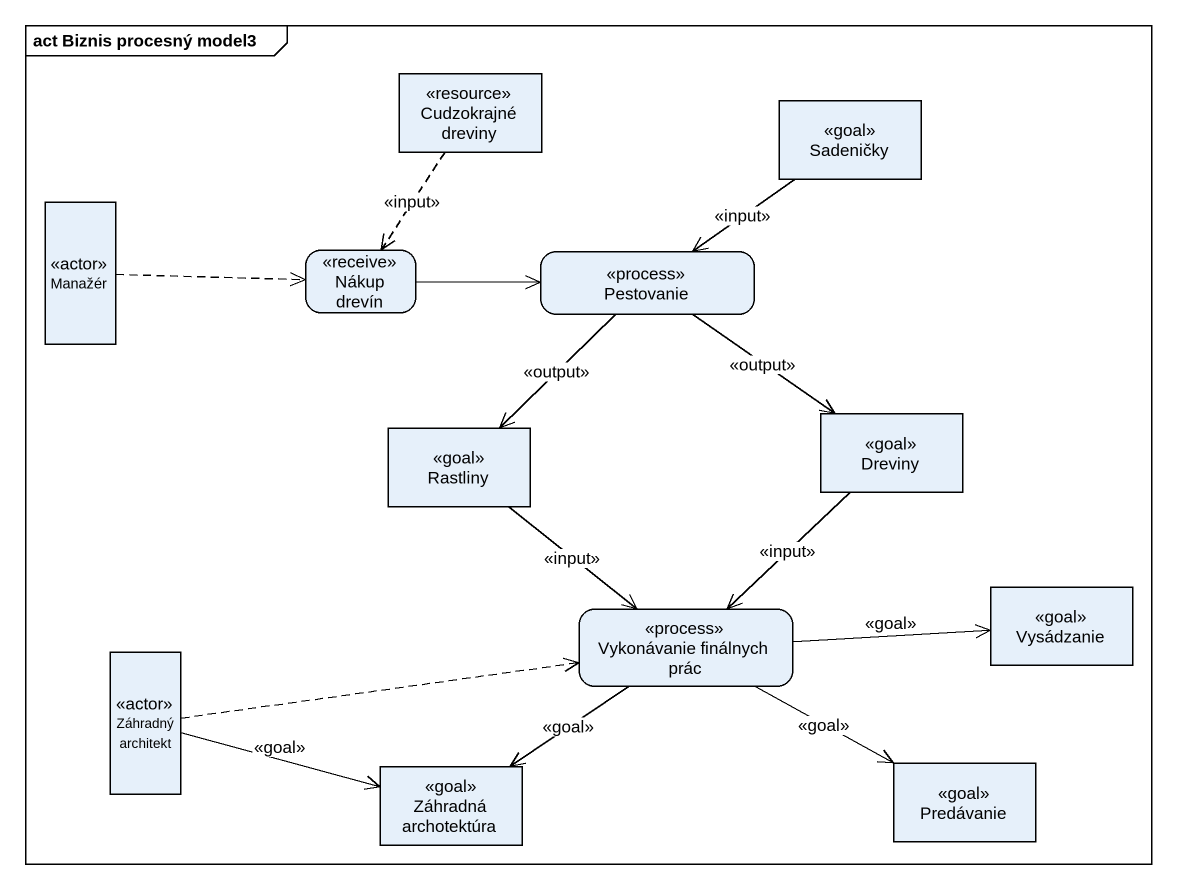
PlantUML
@startuml
mainframe act Biznis procesný model3
hide empty description
state "Cudzokrajné dreviny" as Cudzokrajné_dreviny <<resource>>
state Sadeničky <<goal>>
state Manažér <<actor>>
state "Nákup drevín" as Nákup_drevín <<receive>>
state Pestovanie <<process>>
state Rastliny <<goal>>
state Dreviny <<goal>>
state Vysádzanie <<goal>>
state "Záhradný architekt" as Záhradný_architekt <<actor>>
state "Vykonávanie finálnych prác" as Vykonávanie_finálnych_prác <<process>>
state "Záhradná archotektúra" as Záhradná_archotektúra <<goal>>
state Predávanie <<goal>>
Cudzokrajné_dreviny -[dashed]-> Nákup_drevín : <<input>>
Sadeničky --> Pestovanie : <<input>>
Manažér -right[dashed]-> Nákup_drevín
Nákup_drevín -right-> Pestovanie
Pestovanie --> Rastliny : <<output>>
Pestovanie --> Dreviny : <<output>>
Rastliny --> Vykonávanie_finálnych_prác : <<input>>
Dreviny --> Vykonávanie_finálnych_prác : <<input>>
Záhradný_architekt -right[dashed]-> Vykonávanie_finálnych_prác
Záhradný_architekt -right-> Záhradná_archotektúra : <<goal>>
Vykonávanie_finálnych_prác -right-> Vysádzanie : <<goal>>
Vykonávanie_finálnych_prác --> Záhradná_archotektúra : <<goal>>
Vykonávanie_finálnych_prác -right-> Predávanie : <<goal>>
@enduml
